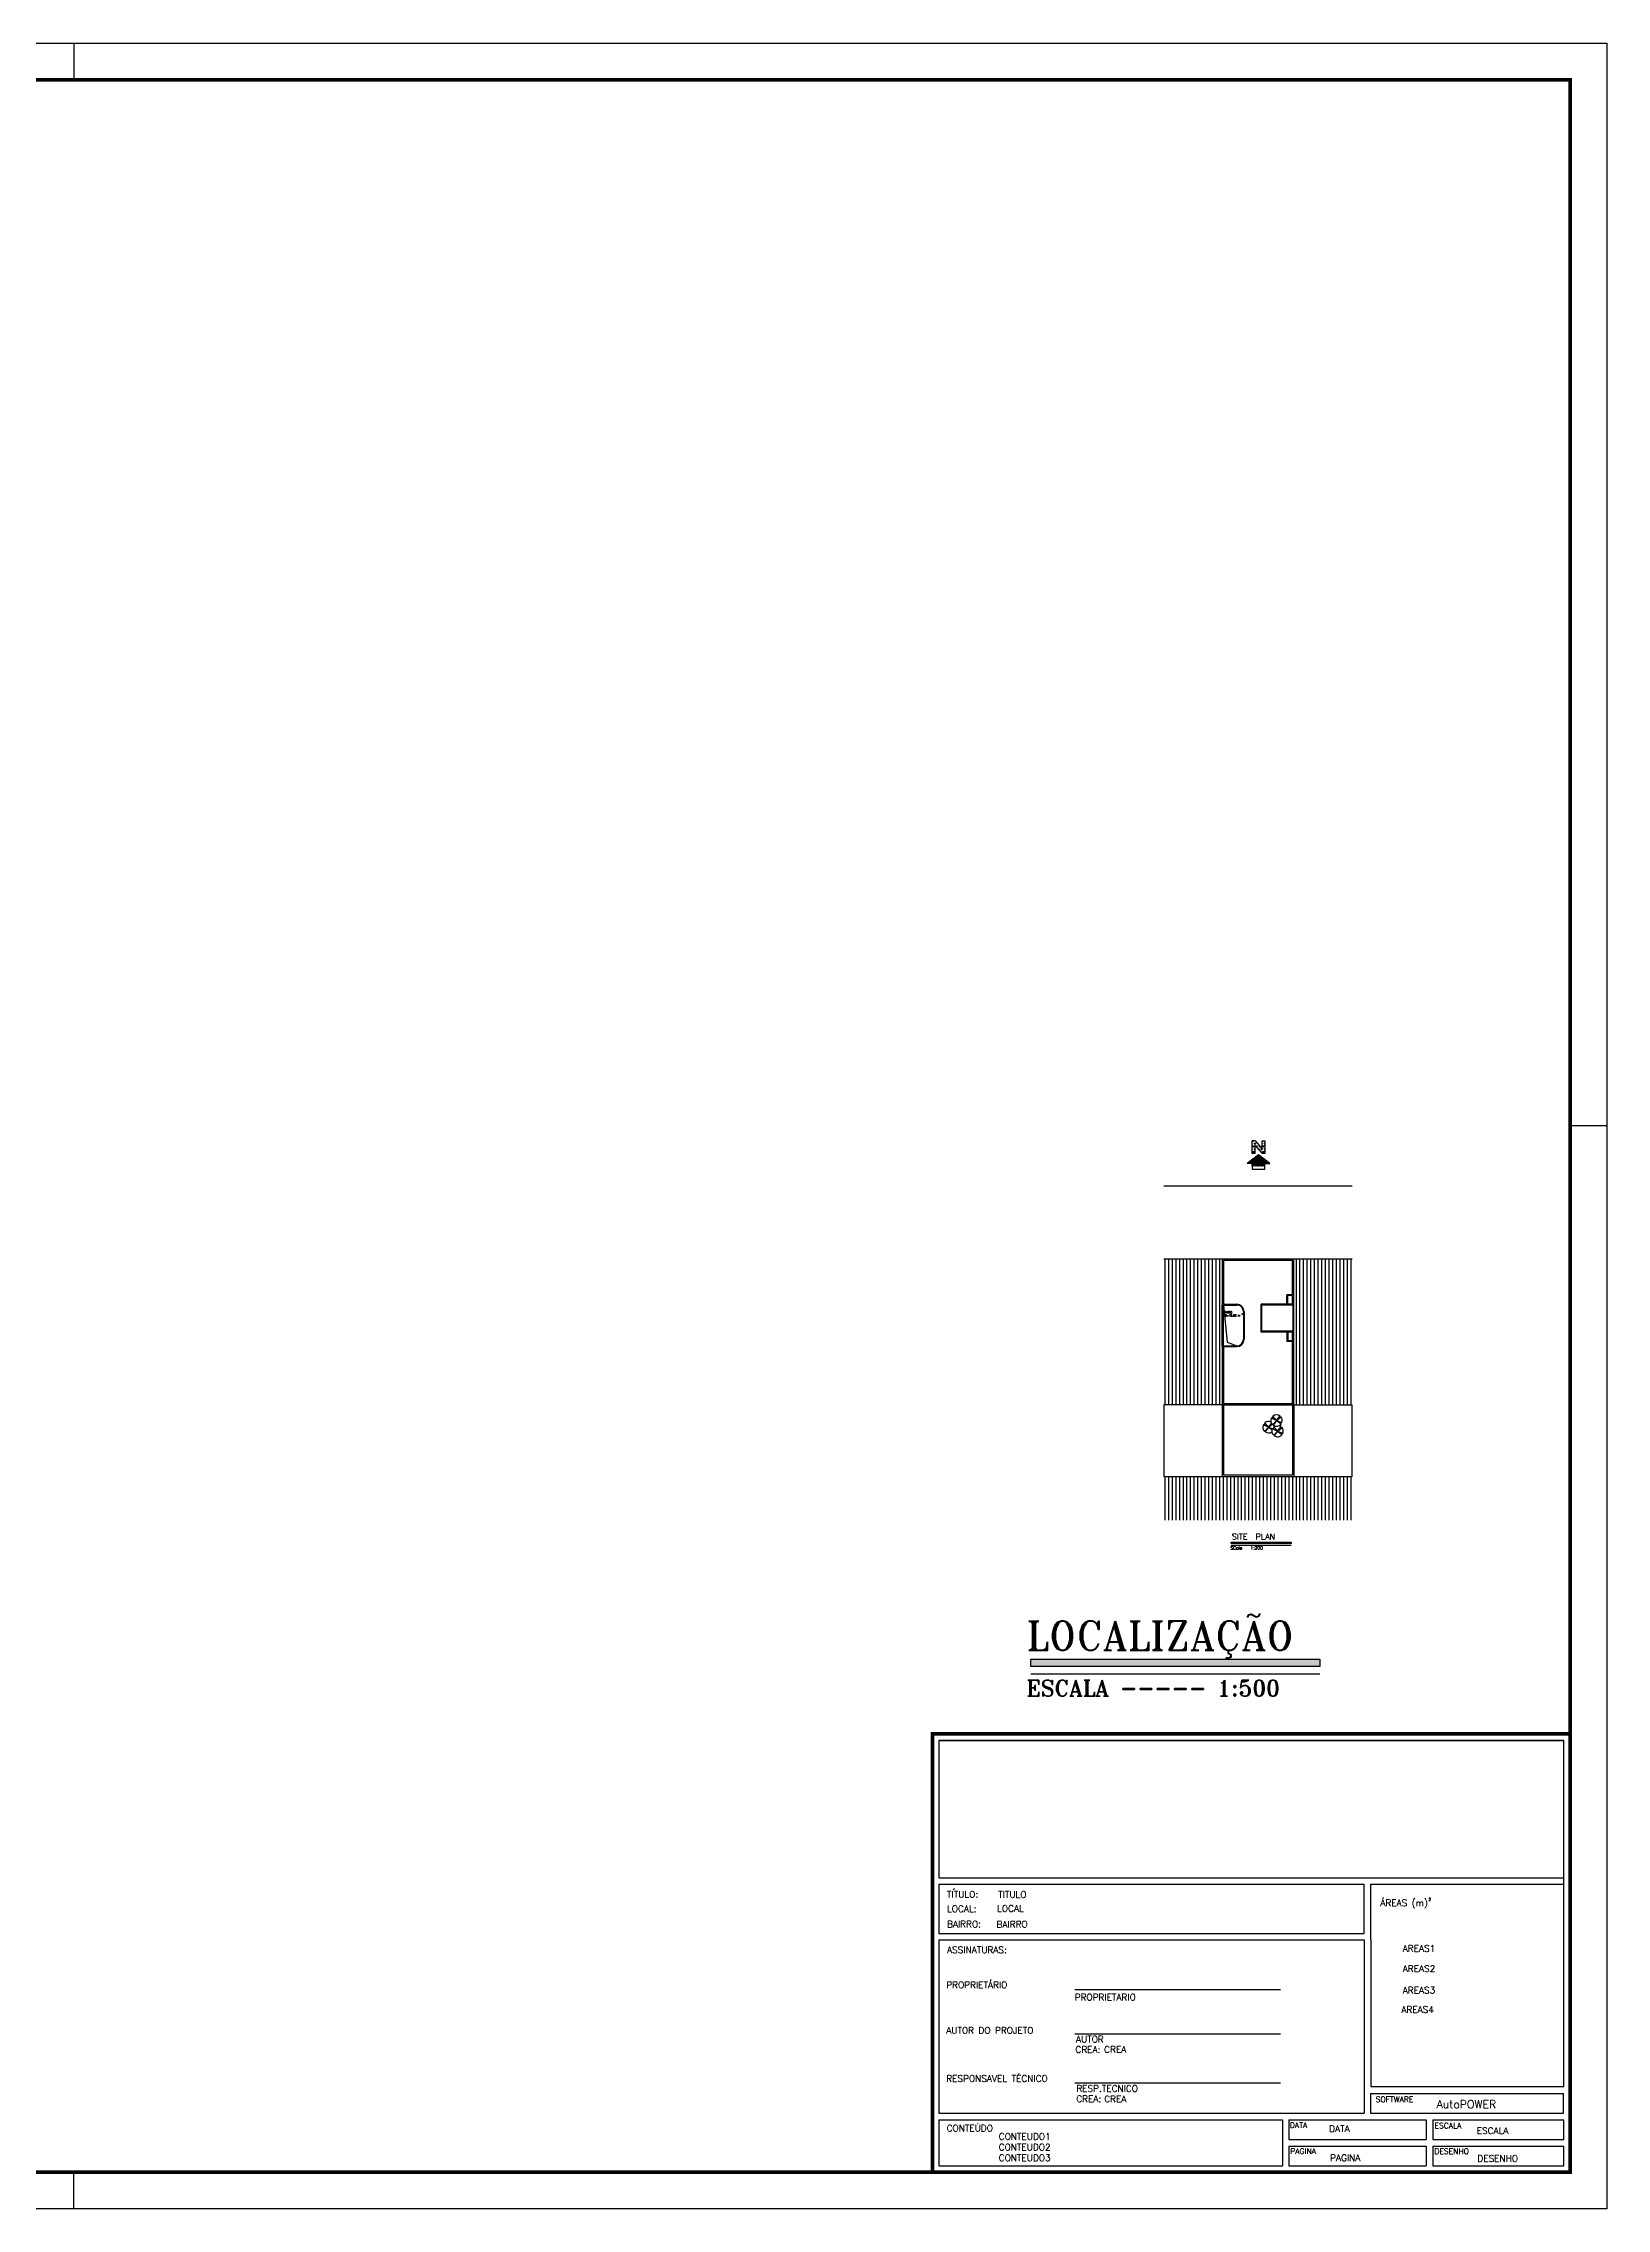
# Model space of a CAD drawing. Header units: millimetres. Extents: x 2788 to 2954, y 1337 to 1391.
# Drawn here: x 2852.46 to 2873.91, y 1336.55 to 1366.25 of the extents above; entities that cross this region are included whole.
import ezdxf

# ---------------------------------------------------------------- set-up
doc = ezdxf.new("R2010")
doc.units = ezdxf.units.MM
doc.linetypes.add('AXIS', pattern=[6, 5, -0.5, 0, -0.5])
doc.linetypes.add('DASHDOTX2', pattern=[50.8, 25.4, -12.7, 0, -12.7])
for name, color, linetype in [('1', 8, 'AXIS'), ('10', 10, 'Continuous'), ('2', 4, 'Continuous'), ('3', 3, 'Continuous'), ('4', 136, 'Continuous'), ('ax', 1, 'DASHDOTX2'), ('HACH', 140, 'Continuous'), ('TREE', 11, 'Continuous'), ('TXT', 2, 'Continuous'), ('TXT-1', 2, 'Continuous')]:
    doc.layers.add(name, color=color, linetype=linetype)
doc.styles.add('ROMANS', font='romans.shx', dxfattribs={"height": 0.002})
doc.styles.add('ROMANT', font='romant', dxfattribs={"height": 20})

# ---------------------------------------------------------------- blocks, each defined once
blk = doc.blocks.new('TREE3')
at = {"layer": 'TREE'}
for p, q in [((-203, -44), (-245, 7)), ((-112, 32), (-173, 57)), ((-112, 32), (-156, -17)), ((-112, 32), (-153, 83)), ((-112, 32), (-150, -21)), ((-112, 32), (-70, 84)), ((-112, 32), (-61, 75)), ((-112, 32), (-57, -5)), ((-112, 32), (-50, 9)), ((-203, -44), (-264, -19)), ((-203, -44), (-247, -93)), ((-203, -44), (-242, -97)), ((-203, -44), (-168, -2)), ((-203, -44), (-162, -10)), ((-203, -44), (-152, -64)), ((-203, -44), (-163, -72)), ((-99, -88), (-160, -64)), ((-99, -88), (-143, -137)), ((-99, -88), (-141, -37)), ((-99, -88), (-138, -141)), ((-99, -88), (-57, -37)), ((-99, -88), (-48, -46)), ((-99, -88), (-45, -126)), ((-99, -88), (-37, -112))]:
    blk.add_line(p, q, dxfattribs=at)
for centre, radius, start, end in [((-203, -44), 58.8, 129.4476, 158.1381), ((-203, -44), 66, 65.4666, 129.4476), ((-112, 32), 66, 158.1381, 228.1618), ((-112, 32), 58.8, 129.4476, 158.1381), ((-112, 32), 66, 50.6425, 129.4476), ((-112, 32), 58.8, 39.838, 50.6425), ((-112, 32), 58.8, 325.053, 338.8972), ((-112, 32), 66, 338.8972, 39.838), ((-203, -44), 66, 158.1381, 228.1618), ((-203, -44), 58.8, 228.1618, 234.0177), ((-203, -44), 66, 234.0177, 305.7723), ((-99, -88), 66, 158.1381, 228.1618), ((-99, -88), 58.8, 129.4476, 158.1381), ((-112, 32), 66, 234.0177, 325.053), ((-99, -88), 66, 119.2101, 129.4476), ((-99, -88), 66, 234.0177, 325.053), ((-99, -88), 58.8, 228.1618, 234.0177), ((-203, -44), 66, 0.7815, 1.771), ((-99, -88), 66, 50.6425, 72.7102), ((-99, -88), 58.8, 39.838, 50.6425), ((-99, -88), 58.8, 325.053, 338.8972), ((-99, -88), 66, 338.8972, 39.838)]:
    blk.add_arc(centre, radius, start, end, dxfattribs=at)

msp = doc.modelspace()

# ---------------------------------------------------------------- hatches: boundary and pattern name
at = {"layer": '10'}
h = msp.add_hatch(dxfattribs=at)
h.set_pattern_fill('ANSI31', color=256, scale=0.4, angle=45, style=0)
h.set_pattern_definition([(90, (2887.20038, 1329.6978), (-0.05, 1e-17), [])])
h.paths.add_polyline_path([(2868.632, 1349.571), (2867.832, 1349.571), (2867.832, 1347.571), (2868.632, 1347.571), (2868.632, 1348.381), (2868.632, 1348.941)])
h.paths.add_polyline_path([(2870.418, 1349.571), (2869.618, 1349.571), (2869.618, 1347.571), (2870.418, 1347.571)])
h.paths.add_polyline_path([(2869.618, 1345.991), (2870.418, 1345.991), (2870.418, 1346.591), (2869.618, 1346.591), (2867.832, 1346.591), (2867.832, 1345.991)])
at = {"layer": 'ax'}
h = msp.add_hatch(dxfattribs=at)
h.set_pattern_fill('TRIANG', color=256, scale=0.12, style=0)
h.set_pattern_definition([(60, (2779.174726, 1314.74465), (-0.0225, 0.038971143), [0.0225, -0.0225]), (120, (2779.174726, 1314.74465), (-0.045, 3e-11), [0.0225, -0.0225]), (0, (2779.163476, 1314.764136), (0.0225, 0.038971143), [0.0225, -0.0225])])
h.paths.add_polyline_path([(2869.085, 1351.192), (2869.044, 1351.192), (2869.044, 1351.022), (2869.085, 1351.022), (2869.085, 1351.13), (2869.18, 1351.022), (2869.221, 1351.022), (2869.221, 1351.192), (2869.18, 1351.192), (2869.18, 1351.084)])
h = msp.add_hatch(dxfattribs=at)
h.set_pattern_fill('CROSS', color=256, scale=0.036, style=0)
h.set_pattern_definition([(0, (2814.8628285, 1329.305186), (0.009, 0.009), [0.0045, -0.0135]), (90, (2814.8650785, 1329.302936), (-0.009, 0.009), [0.0045, -0.0135])])
h.paths.add_polyline_path([(2869.132, 1351), (2868.976, 1350.884), (2869.046, 1350.884), (2869.046, 1350.849), (2869.218, 1350.849), (2869.218, 1350.884), (2869.289, 1350.884)])
at = {"layer": 'HACH'}
for points in [[(2868.758, 1345.689), (2869.578, 1345.689), (2869.578, 1345.669), (2868.758, 1345.669)], [(2866.007, 1344.085), (2869.972, 1344.085), (2869.972, 1343.985), (2866.007, 1343.985)]]:
    msp.add_hatch(color=256, dxfattribs=at).paths.add_polyline_path(points)

# ---------------------------------------------------------------- linework, layer by layer
for p, q in [((2831.858, 1366.247), (2873.908, 1366.247)), ((2852.883, 1366.247), (2852.883, 1365.747)), ((2873.908, 1366.247), (2873.908, 1336.547)), ((2873.908, 1351.397), (2873.408, 1351.397)), ((2864.944, 1340.919), (2864.962, 1340.937)), ((2866.611, 1339.554), (2869.432, 1339.554)), ((2866.611, 1338.944), (2869.432, 1338.944)), ((2866.611, 1338.272), (2869.432, 1338.272)), ((2852.883, 1336.547), (2852.883, 1337.047)), ((2873.908, 1336.547), (2831.858, 1336.547))]:
    msp.add_line(p, q)
at = {"const_width": 0.05}
msp.add_lwpolyline([(2833.108, 1337.047), (2833.108, 1365.747), (2873.408, 1365.747), (2873.408, 1337.047)], close=True, dxfattribs=at)
msp.add_lwpolyline([(2873.408, 1337.047), (2873.408, 1343.06), (2864.658, 1343.06), (2864.658, 1337.047)], dxfattribs=at)
for points in [[(2864.747, 1342.97), (2873.318, 1342.97)], [(2864.747, 1342.97), (2864.747, 1341.085)], [(2873.318, 1338.617), (2873.318, 1342.97), (2864.747, 1342.97)], [(2873.318, 1341.085), (2873.318, 1342.97)], [(2864.747, 1341.085), (2873.318, 1341.085)], [(2864.747, 1340.323), (2870.581, 1340.323), (2870.581, 1340.996)], [(2864.747, 1340.996), (2864.747, 1340.323)], [(2864.747, 1340.996), (2870.581, 1340.996)], [(2870.671, 1340.233), (2870.671, 1340.996)], [(2870.671, 1340.996), (2873.318, 1340.996)], [(2873.318, 1338.225), (2873.318, 1340.996)], [(2864.747, 1340.233), (2870.581, 1340.233)], [(2864.747, 1340.233), (2864.747, 1337.855)], [(2870.581, 1340.233), (2870.581, 1337.855)], [(2870.671, 1340.233), (2870.671, 1338.225)], [(2870.67, 1338.125), (2873.315, 1338.125)], [(2870.67, 1338.125), (2870.67, 1337.856)], [(2870.671, 1338.225), (2873.318, 1338.225)], [(2873.315, 1337.856), (2873.315, 1338.125)], [(2864.747, 1337.855), (2870.581, 1337.855)], [(2864.747, 1337.765), (2869.459, 1337.765)], [(2864.747, 1337.765), (2864.747, 1337.137), (2869.459, 1337.137)], [(2869.459, 1337.765), (2869.459, 1337.137)], [(2869.549, 1337.765), (2869.549, 1337.496)], [(2869.549, 1337.765), (2871.433, 1337.765)], [(2870.67, 1337.856), (2873.315, 1337.856)], [(2871.433, 1337.765), (2871.433, 1337.496)], [(2871.523, 1337.765), (2871.523, 1337.496)], [(2871.523, 1337.765), (2873.318, 1337.765)], [(2873.318, 1337.496), (2873.318, 1337.765)], [(2869.549, 1337.496), (2871.433, 1337.496)], [(2869.549, 1337.406), (2869.549, 1337.137)], [(2869.549, 1337.406), (2871.433, 1337.406)], [(2871.433, 1337.406), (2871.433, 1337.137)], [(2871.523, 1337.496), (2873.318, 1337.496)], [(2871.523, 1337.406), (2871.523, 1337.137)], [(2871.523, 1337.406), (2873.318, 1337.406)], [(2871.523, 1337.137), (2873.318, 1337.137), (2873.318, 1337.406)], [(2869.549, 1337.137), (2871.433, 1337.137)]]:
    msp.add_lwpolyline(points)
at = {"layer": '1'}
for p, q in [((2868.758, 1345.649), (2869.578, 1345.649)), ((2866.007, 1343.885), (2869.972, 1343.885))]:
    msp.add_line(p, q, dxfattribs=at)
at = {"layer": '10'}
for p, q in [((2868.652, 1348.941), (2868.702, 1348.43)), ((2868.702, 1348.43), (2868.834, 1348.381))]:
    msp.add_line(p, q, dxfattribs=at)
at = {"layer": '2'}
for p, q in [((2868.632, 1348.381), (2868.632, 1348.941)), ((2868.652, 1348.381), (2868.652, 1348.941)), ((2868.632, 1347.571), (2868.632, 1346.591)), ((2868.652, 1347.571), (2868.652, 1346.611)), ((2869.598, 1347.571), (2869.598, 1346.611)), ((2869.618, 1347.571), (2869.618, 1346.591)), ((2868.652, 1346.611), (2869.598, 1346.611)), ((2868.632, 1346.591), (2869.618, 1346.591))]:
    msp.add_line(p, q, dxfattribs=at)
at = {"layer": '3'}
for p, q in [((2870.418, 1349.571), (2867.832, 1349.571)), ((2868.632, 1349.571), (2868.632, 1348.941)), ((2869.618, 1347.571), (2869.618, 1349.571)), ((2868.652, 1349.551), (2868.652, 1348.951)), ((2869.598, 1349.551), (2868.652, 1349.551)), ((2869.598, 1349.081), (2869.598, 1349.551)), ((2869.598, 1349.081), (2869.522, 1349.081)), ((2869.522, 1348.951), (2869.522, 1349.081)), ((2869.598, 1349.071), (2869.532, 1349.071)), ((2869.532, 1348.951), (2869.532, 1349.071)), ((2869.598, 1348.951), (2869.598, 1349.071)), ((2868.632, 1348.941), (2868.834, 1348.941)), ((2868.652, 1348.951), (2868.834, 1348.951)), ((2868.924, 1348.851), (2868.924, 1348.471)), ((2868.934, 1348.851), (2868.934, 1348.471)), ((2869.618, 1348.951), (2869.168, 1348.951)), ((2869.168, 1348.571), (2869.168, 1348.951)), ((2869.178, 1348.951), (2869.168, 1348.951)), ((2869.178, 1348.581), (2869.178, 1348.941)), ((2869.608, 1348.941), (2869.178, 1348.941)), ((2869.608, 1348.581), (2869.608, 1348.941)), ((2868.632, 1348.381), (2868.632, 1347.571)), ((2868.632, 1348.381), (2868.834, 1348.381)), ((2869.168, 1348.571), (2869.168, 1348.606)), ((2869.618, 1348.571), (2869.168, 1348.571)), ((2869.178, 1348.571), (2869.168, 1348.571)), ((2869.608, 1348.581), (2869.178, 1348.581)), ((2869.522, 1348.571), (2869.522, 1348.441)), ((2869.598, 1348.441), (2869.522, 1348.441)), ((2869.532, 1348.571), (2869.532, 1348.451)), ((2869.598, 1348.571), (2869.532, 1348.571)), ((2869.598, 1348.451), (2869.532, 1348.451)), ((2869.598, 1348.451), (2869.598, 1348.571)), ((2869.598, 1347.591), (2869.598, 1348.441)), ((2868.652, 1348.371), (2868.652, 1347.591)), ((2868.652, 1348.371), (2868.834, 1348.371)), ((2868.632, 1347.571), (2867.832, 1347.571)), ((2868.632, 1347.571), (2869.618, 1347.571)), ((2868.652, 1347.591), (2869.598, 1347.591))]:
    msp.add_line(p, q, dxfattribs=at)
for centre, radius, start, end in [((2868.834, 1348.851), 0.1, 0, 90), ((2868.834, 1348.851), 0.09, 0, 90), ((2868.834, 1348.471), 0.1, 270, 0), ((2868.834, 1348.471), 0.09, 270, 0)]:
    msp.add_arc(centre, radius, start, end, dxfattribs=at)
at = {"layer": '4'}
for p, q in [((2870.418, 1350.571), (2867.832, 1350.571)), ((2867.832, 1347.571), (2867.832, 1346.591)), ((2869.618, 1347.571), (2870.418, 1347.571)), ((2870.418, 1346.591), (2870.418, 1347.571)), ((2867.832, 1346.591), (2868.632, 1346.591)), ((2869.618, 1346.591), (2870.418, 1346.591))]:
    msp.add_line(p, q, dxfattribs=at)
at = {"layer": 'ax'}
for p, q in [((2869.085, 1351.192), (2869.044, 1351.192)), ((2869.044, 1351.022), (2869.044, 1351.192)), ((2869.085, 1351.192), (2869.18, 1351.084)), ((2869.085, 1351.13), (2869.18, 1351.022)), ((2869.085, 1351.022), (2869.085, 1351.13)), ((2869.18, 1351.084), (2869.18, 1351.192)), ((2869.18, 1351.192), (2869.221, 1351.192)), ((2869.221, 1351.022), (2869.221, 1351.192)), ((2869.132, 1351), (2868.976, 1350.884)), ((2869.046, 1350.884), (2868.976, 1350.884)), ((2869.085, 1351.022), (2869.044, 1351.022)), ((2869.046, 1350.849), (2869.046, 1350.884)), ((2869.289, 1350.884), (2869.132, 1351)), ((2869.221, 1351.022), (2869.18, 1351.022)), ((2869.218, 1350.849), (2869.218, 1350.884)), ((2869.218, 1350.884), (2869.289, 1350.884))]:
    msp.add_line(p, q, dxfattribs=at)
msp.add_lwpolyline([(2869.046, 1350.807), (2869.218, 1350.807), (2869.218, 1350.849), (2869.046, 1350.849)], close=True, dxfattribs=at)
at = {"layer": 'HACH'}
for points in [[(2868.758, 1345.689), (2869.578, 1345.689), (2869.578, 1345.669), (2868.758, 1345.669)], [(2866.007, 1344.085), (2869.972, 1344.085), (2869.972, 1343.985), (2866.007, 1343.985)]]:
    msp.add_lwpolyline(points, close=True, dxfattribs=at)

# ---------------------------------------------------------------- block references
at = {"layer": 'TREE', "xscale": 0.0012, "yscale": 0.0012, "zscale": 0.0012}
msp.add_blockref('TREE3', (2869.512, 1347.319), dxfattribs=at)

# ---------------------------------------------------------------- texts
at = {"style": 'ROMANS'}
for s, height, p in [('TITULO:', 0.0897, (2864.859, 1340.814)), ('LOCAL:', 0.0897, (2864.859, 1340.616)), ('ÁREAS (m)', 0.0897, (2870.802, 1340.697)), ('2', 0.0393, (2871.463, 1340.77)), ('BAIRRO:', 0.0897, (2864.859, 1340.406)), ('ASSINATURAS:', 0.08974, (2864.86, 1340.052)), ('PROPRIETÁRIO', 0.08974, (2864.848, 1339.571)), ('AUTOR DO PROJETO', 0.08974, (2864.848, 1338.948)), ('CREA: ', 0.0897, (2866.62, 1338.685)), ('RESPONSAVEL TÉCNICO', 0.08974, (2864.848, 1338.287)), ('CREA: ', 0.0897, (2866.632, 1338.008)), ('SOFTWARE', 0.0763, (2870.739, 1338.008)), ('CONTEÚDO', 0.0897, (2864.853, 1337.607)), ('DATA', 0.0763, (2869.561, 1337.655)), ('ESCALA', 0.0763, (2871.546, 1337.648)), ('PAGINA', 0.0763, (2869.567, 1337.298)), ('DESENHO', 0.0763, (2871.544, 1337.296))]:
    msp.add_text(s, height=height, dxfattribs=at).set_placement(p)
at = {"color": 1, "ltscale": 5, "style": 'ROMANS'}
msp.add_text('AutoPOWER', height=0.109, dxfattribs=at).set_placement((2871.575, 1337.925))
at = {"style": 'ROMANS', "flags": 8}
for tag, p, s in [('LOCAL', (2865.546, 1340.619), ''), ('BAIRRO', (2865.538, 1340.403), ''), ('AREAS1', (2871.11, 1340.072), ''), ('AREAS2', (2871.11, 1339.794), ''), ('PROPRIETARIO', (2866.61, 1339.403), ''), ('AREAS3', (2871.11, 1339.498), ''), ('AREAS4', (2871.092, 1339.233), ''), ('AUTOR', (2866.628, 1338.826), ''), ('CREA', (2867.014, 1338.687), ''), ('RESP.TECNICO', (2866.632, 1338.151), ''), ('CREA', (2867.016, 1338.007), ''), ('DATA', (2870.101, 1337.599), '01/01/97'), ('CONTEUDO2', (2865.568, 1337.347), ''), ('CONTEUDO1', (2865.569, 1337.491), ''), ('ESCALA', (2872.125, 1337.572), '1:50'), ('CONTEUDO3', (2865.569, 1337.199), ''), ('PAGINA', (2870.114, 1337.199), '01/01'), ('DESENHO', (2872.134, 1337.191), '')]:
    msp.add_attdef(tag, p, s, height=0.0897, dxfattribs=at)
at = {"style": 'ROMANS'}
msp.add_attdef('TITULO', (2865.56, 1340.812), 'PROJETO DE INSTALAÇÕES ELÉTRICAS', height=0.08974, dxfattribs=at)
at = {"layer": 'TXT', "style": 'ROMANT'}
for s, height, p in [('SITE  PLAN', 0.08, (2868.766, 1345.725)), ('LOCALIZAÇÃO', 0.4, (2865.947, 1344.206))]:
    msp.add_text(s, height=height, dxfattribs=at).set_placement(p)
at = {"layer": 'TXT-1', "style": 'ROMANS', "width": 0.9}
for s, height, p in [('S=16.80 m', 0.03, (2868.671, 1348.782)), ('PATIO', 0.03, (2868.671, 1348.825)), ('2', 0.0185, (2868.899, 1348.807))]:
    msp.add_text(s, height=height, dxfattribs=at).set_placement(p)
at = {"layer": 'TXT-1', "color": 125, "linetype": 'Continuous', "style": 'ROMANT'}
for s, height, p in [('SCale   1:200', 0.0441, (2868.746, 1345.587)), ('ESCALA ----- 1:500', 0.2205, (2865.947, 1343.575))]:
    msp.add_text(s, height=height, dxfattribs=at).set_placement(p)

doc.saveas('drawing.dxf')
